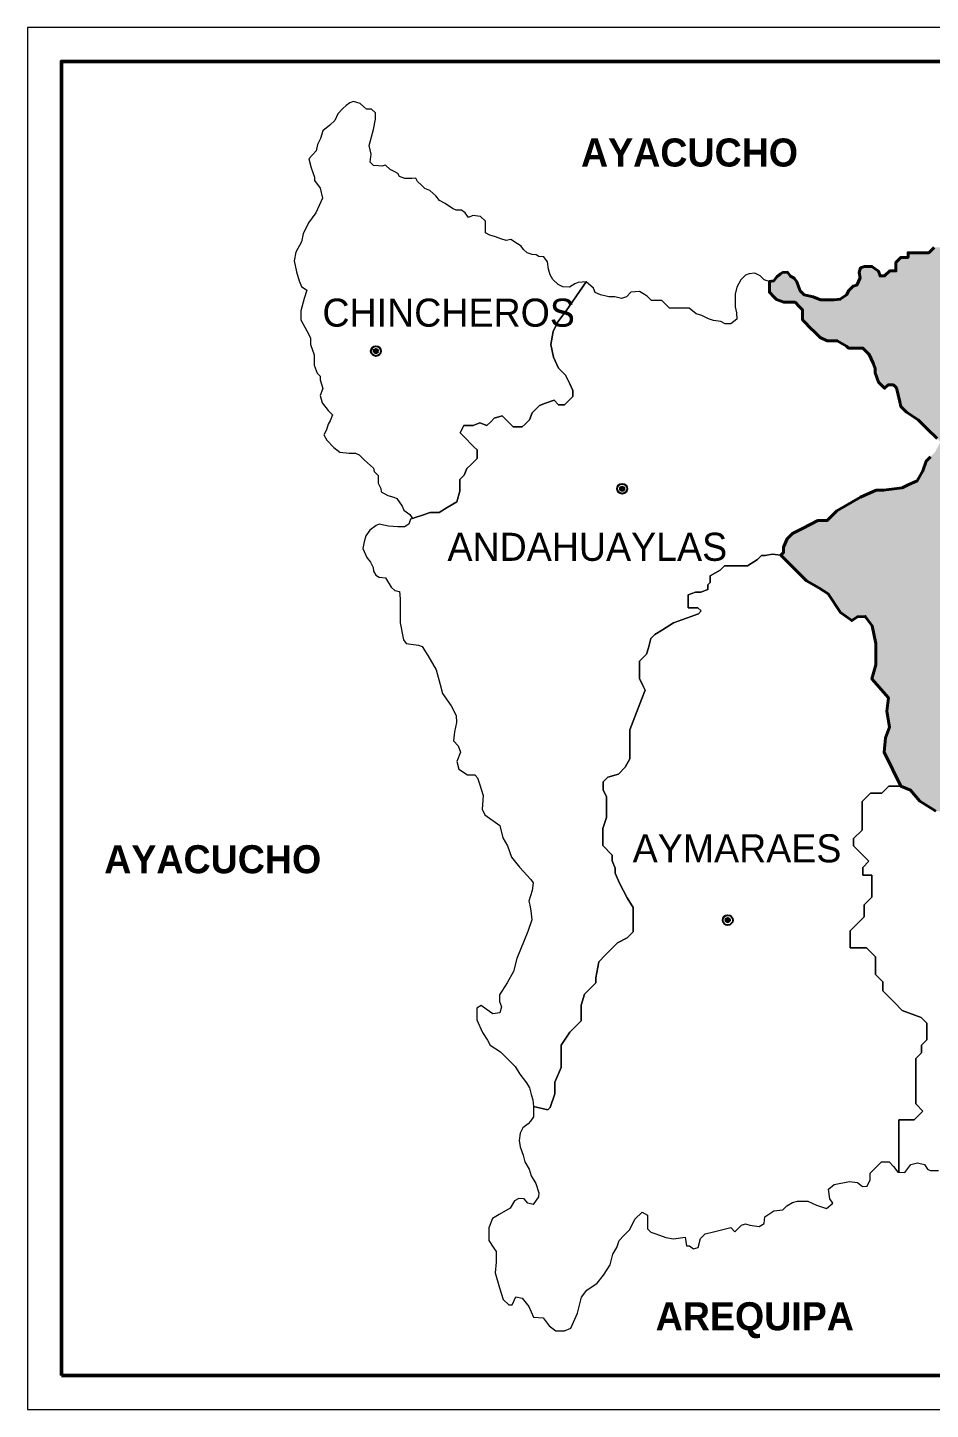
# Model space of a CAD drawing. Header units: metres. Extents: x 729055 to 735546, y 8489029 to 8491869.
# Drawn here: x 734469.53 to 734501.67, y 8489138.14 to 8489187.35 of the extents above; entities that cross this region are included whole.
import ezdxf

# ---------------------------------------------------------------- set-up
doc = ezdxf.new("R2010")
doc.units = ezdxf.units.M
doc.layers.add('05', color=5, linetype='Continuous')
for name, color, linetype, lineweight in [('8', 250, 'Continuous', 50), ('Cap Prov', 7, 'Continuous', 20), ('Eléctricas', 30, 'Continuous', 20), ('MARCOS', 7, 'Continuous', 40), ('Sheet', 7, 'Continuous', 50)]:
    doc.layers.add(name, color=color, linetype=linetype, lineweight=lineweight)
doc.styles.get("Standard").update_dxf_attribs({"font": 'BELL.TTF'})

msp = doc.modelspace()

# ---------------------------------------------------------------- hatches: boundary and pattern name
for points in [[(734482.006, 8489175.828, 1), (734481.854, 8489175.828, 1)], [(734490.771, 8489170.926, 1), (734490.619, 8489170.926, 1)], [(734494.53, 8489155.563, 1), (734494.378, 8489155.563, 1)]]:
    msp.add_hatch(color=256).paths.add_polyline_path(points)
at = {"layer": 'Eléctricas', "linetype": 'Continuous', "lineweight": 0, "true_color": 0xff0000}
h = msp.add_hatch(dxfattribs=at)
h.set_pattern_fill('DOTS', color=1, scale=0.165786, style=0)
h.set_pattern_definition([(0, (176.4034, 56.19203), (0.13159295927, 0.263185918539), [0, -0.263185918539])])
h.paths.add_polyline_path([(734515.631, 8489172.483), (734515.631, 8489172.817), (734516.186, 8489173.443), (734516.186, 8489173.728), (734516.059, 8489173.855), (734516.059, 8489174.125), (734515.879, 8489174.306), (734515.555, 8489174.306), (734515.31, 8489174.306), (734515.025, 8489174.306), (734514.885, 8489174.446), (734514.885, 8489174.596), (734514.748, 8489174.733), (734514.598, 8489174.733), (734514.442, 8489174.577), (734514.258, 8489174.393), (734514.113, 8489174.393), (734513.979, 8489174.527), (734513.979, 8489174.727), (734513.979, 8489174.866), (734513.801, 8489174.866), (734513.583, 8489174.866), (734513.404, 8489175.045), (734513.226, 8489175.223), (734513.104, 8489175.345), (734512.931, 8489175.518), (734512.641, 8489175.518), (734512.373, 8489175.518), (734512.211, 8489175.357), (734512.105, 8489175.251), (734511.871, 8489175.251), (734511.749, 8489175.373), (734511.548, 8489175.373), (734511.368, 8489175.193), (734511.217, 8489175.344), (734511.05, 8489175.511), (734510.857, 8489175.705), (734510.681, 8489175.705), (734510.589, 8489175.613), (734510.393, 8489175.613), (734510.271, 8489175.735), (734510.115, 8489175.891), (734509.992, 8489176.014), (734509.819, 8489176.187), (734509.641, 8489176.538), (734509.467, 8489176.538), (734509.262, 8489176.333), (734509.074, 8489176.333), (734508.782, 8489176.624), (734508.531, 8489176.624), (734508.018, 8489177.137), (734507.85, 8489177.137), (734507.605, 8489177.137), (734507.505, 8489177.237), (734507.215, 8489177.237), (734507.215, 8489177.382), (734507.064, 8489177.532), (734506.942, 8489177.655), (734506.813, 8489177.783), (734506.624, 8489177.973), (734506.624, 8489178.162), (734506.378, 8489178.162), (734506.245, 8489178.029), (734506.1, 8489177.884), (734506.1, 8489178.106), (734506.1, 8489178.385), (734505.955, 8489178.53), (734505.955, 8489178.708), (734505.955, 8489178.913), (734505.721, 8489178.913), (734505.56, 8489178.913), (734505.437, 8489178.79), (734505.326, 8489178.679), (734505.185, 8489178.538), (734505.026, 8489178.538), (734504.873, 8489178.691), (734504.65, 8489178.691), (734504.511, 8489178.691), (734504.363, 8489178.544), (734504.251, 8489178.655), (734504.126, 8489178.781), (734503.897, 8489178.781), (734503.769, 8489178.652), (734503.658, 8489178.541), (734503.496, 8489178.541), (734503.496, 8489178.686), (734503.496, 8489178.831), (734503.496, 8489178.998), (734503.496, 8489179.187), (734503.496, 8489179.404), (734503.334, 8489179.566), (734503.145, 8489179.566), (734502.835, 8489179.566), (734502.835, 8489179.68), (734502.71, 8489179.806), (734502.493, 8489179.806), (734502.354, 8489179.806), (734502.214, 8489179.667), (734502.07, 8489179.522), (734501.802, 8489179.522), (734501.612, 8489179.332), (734501.356, 8489179.332), (734501.033, 8489179.332), (734500.876, 8489179.332), (734500.876, 8489179.165), (734500.62, 8489179.165), (734500.442, 8489178.987), (734500.442, 8489178.683), (734500.221, 8489178.683), (734500.04, 8489178.502), (734499.878, 8489178.502), (734499.824, 8489178.671), (734499.585, 8489178.841), (734499.326, 8489178.839), (734499.184, 8489178.79), (734499.132, 8489178.63), (734499.165, 8489178.435), (734499.048, 8489178.174), (734498.914, 8489178.141), (734498.768, 8489177.982), (734498.681, 8489177.828), (734498.46, 8489177.671), (734498.245, 8489177.653), (734498.044, 8489177.647), (734497.758, 8489177.654), (734497.497, 8489177.757), (734497.17, 8489177.836), (734497.036, 8489177.97), (734496.976, 8489178.132), (734496.914, 8489178.29), (734496.82, 8489178.425), (734496.688, 8489178.491), (734496.579, 8489178.637), (734496.407, 8489178.622), (734496.327, 8489178.575), (734496.205, 8489178.474), (734496.093, 8489178.332), (734495.935, 8489178.302), (734495.935, 8489178.084), (734495.935, 8489177.924), (734496.098, 8489177.761), (734496.195, 8489177.664), (734496.455, 8489177.564), (734496.665, 8489177.564), (734496.85, 8489177.564), (734497.009, 8489177.404), (734497.118, 8489177.295), (734497.118, 8489177.119), (734497.118, 8489176.935), (734497.232, 8489176.821), (734497.358, 8489176.695), (734497.588, 8489176.465), (734497.748, 8489176.305), (734497.992, 8489176.197), (734498.151, 8489176.197), (734498.353, 8489176.197), (734498.68, 8489176.004), (734498.752, 8489175.932), (734499.05, 8489175.932), (734499.268, 8489175.932), (734499.492, 8489175.708), (734499.629, 8489175.391), (734499.707, 8489175.21), (734499.707, 8489175.056), (734499.822, 8489174.72), (734499.94, 8489174.603), (734500.04, 8489174.502), (734500.162, 8489174.624), (734500.267, 8489174.624), (734500.351, 8489174.624), (734500.462, 8489174.513), (734500.582, 8489174.019), (734500.622, 8489173.853), (734500.821, 8489173.654), (734501.237, 8489173.381), (734501.547, 8489173.071), (734501.908, 8489172.71), (734502.026, 8489172.592), (734501.833, 8489172.224), (734501.669, 8489172.06), (734501.514, 8489171.905), (734501.405, 8489171.561), (734501.203, 8489171.209), (734500.876, 8489171.058), (734500.664, 8489170.96), (734500.003, 8489170.873), (734499.742, 8489170.873), (734499.18, 8489170.63), (734498.339, 8489170.139), (734498.075, 8489169.875), (734497.991, 8489169.791), (734497.659, 8489169.791), (734497.391, 8489169.653), (734497.114, 8489169.51), (734496.759, 8489169.328), (734496.574, 8489169.143), (734496.442, 8489168.847), (734496.442, 8489168.655), (734496.346, 8489168.558), (734496.81, 8489168.094), (734497.259, 8489167.644), (734497.698, 8489167.392), (734498.029, 8489167.187), (734498.472, 8489166.517), (734498.872, 8489166.227), (734499.072, 8489166.365), (734499.35, 8489166.375), (734499.601, 8489166.04), (734499.732, 8489165.408), (734499.732, 8489164.658), (734499.586, 8489164.149), (734500.172, 8489163.479), (734500.122, 8489163.003), (734500.212, 8489162.428), (734500.067, 8489162.05), (734500.022, 8489161.54), (734500.622, 8489160.333), (734500.962, 8489160.191), (734501.288, 8489159.794), (734501.862, 8489159.441), (734502.283, 8489159.434), (734502.613, 8489159.622), (734502.985, 8489159.396), (734503.613, 8489159.46), (734503.728, 8489159.581), (734503.797, 8489159.866), (734503.873, 8489160.101), (734503.923, 8489160.227), (734504.192, 8489160.347), (734504.362, 8489160.517), (734504.474, 8489160.629), (734504.474, 8489160.855), (734504.613, 8489160.994), (734504.755, 8489161.038), (734505.219, 8489161.181), (734505.725, 8489161.424), (734505.903, 8489161.601), (734505.903, 8489161.738), (734505.903, 8489161.922), (734505.903, 8489162.221), (734505.903, 8489162.632), (734505.963, 8489162.821), (734506.168, 8489163.461), (734506.364, 8489163.885), (734506.646, 8489164.167), (734506.783, 8489164.304), (734506.967, 8489164.488), (734507.26, 8489164.644), (734507.509, 8489164.893), (734507.71, 8489165.094), (734507.71, 8489165.353), (734507.71, 8489165.667), (734507.71, 8489165.925), (734507.908, 8489166.123), (734508.51, 8489166.496), (734508.98, 8489166.965), (734509.12, 8489167.302), (734509.321, 8489167.503), (734509.607, 8489167.68), (734509.892, 8489167.757), (734510.054, 8489167.919), (734510.054, 8489168.014), (734510.054, 8489168.154), (734510.126, 8489168.226), (734510.21, 8489168.519), (734510.21, 8489168.719), (734510.105, 8489168.824), (734509.998, 8489168.824), (734509.913, 8489168.738), (734509.826, 8489168.651), (734509.73, 8489168.651), (734509.611, 8489168.651), (734509.527, 8489168.735), (734509.416, 8489168.934), (734509.247, 8489169.239), (734509.247, 8489169.402), (734509.247, 8489169.544), (734509.314, 8489169.736), (734509.393, 8489169.963), (734509.513, 8489169.999), (734509.682, 8489170.049), (734510.082, 8489170.168), (734510.15, 8489170.237), (734510.283, 8489170.37), (734510.511, 8489170.482), (734510.651, 8489170.622), (734510.753, 8489170.622), (734510.856, 8489170.519), (734511.019, 8489170.519), (734511.115, 8489170.615), (734511.227, 8489170.727), (734511.343, 8489170.843), (734511.449, 8489170.949), (734511.538, 8489171.038), (734511.711, 8489171.038), (734511.783, 8489170.874), (734511.885, 8489170.642), (734511.954, 8489170.449), (734512.344, 8489170.449), (734513.096, 8489170.783), (734513.403, 8489170.783), (734513.793, 8489170.394), (734514.211, 8489170.394), (734514.434, 8489170.171), (734514.697, 8489169.908), (734515.017, 8489170.228), (734515.352, 8489171.564), (734515.352, 8489172.205)])
at = {"layer": 'Eléctricas', "linetype": 'Continuous', "lineweight": 5}
h = msp.add_hatch(dxfattribs=at)
h.set_pattern_fill('DOTS', color=47, scale=0.165786, style=0)
h.set_pattern_definition([(0, (717766.2468, 8484925.16578), (0.1315929593, 0.2631859185), [0, -0.2631859185])])
h.paths.add_polyline_path([(734482.108, 8489175.828, -1), (734481.752, 8489175.828, -1)], flags=17)
h.paths.add_polyline_path([(734481.395, 8489176.786), (734486.364, 8489176.786), (734486.364, 8489176.003), (734481.395, 8489176.003)], flags=9)

# ---------------------------------------------------------------- linework, layer by layer
for centre, radius in [((734481.93, 8489175.828), 0.178), ((734481.93, 8489175.828), 0.0762), ((734490.695, 8489170.926), 0.178), ((734490.695, 8489170.926), 0.0762), ((734494.454, 8489155.563), 0.178), ((734494.454, 8489155.563), 0.0762)]:
    msp.add_circle(centre, radius)
at = {"layer": 'Cap Prov'}
for points in [[(734488.128, 8489178.541), (734488.067, 8489178.742), (734488.034, 8489179.006), (734487.901, 8489179.183), (734487.729, 8489179.194), (734487.635, 8489179.257), (734487.494, 8489179.262), (734487.313, 8489179.324), (734487.177, 8489179.445), (734487.094, 8489179.565), (734486.97, 8489179.651), (734486.737, 8489179.801), (734486.57, 8489179.771), (734486.37, 8489179.823), (734486.184, 8489179.897), (734485.984, 8489179.958), (734485.828, 8489180.042), (734485.828, 8489180.232), (734485.828, 8489180.449), (734485.655, 8489180.622), (734485.379, 8489180.652), (734485.225, 8489180.587), (734485.109, 8489180.752), (734484.979, 8489180.843), (734484.791, 8489180.85), (734484.652, 8489180.901), (734484.389, 8489181.084), (734484.193, 8489181.189), (734484.058, 8489181.357), (734483.851, 8489181.549), (734483.67, 8489181.613), (734483.547, 8489181.736), (734483.414, 8489181.869), (734483.351, 8489181.984), (734483.202, 8489181.977), (734482.952, 8489181.976), (734482.769, 8489182.042), (734482.708, 8489182.156), (734482.6, 8489182.206), (734482.438, 8489182.299), (734482.27, 8489182.448), (734482.142, 8489182.413), (734482.02, 8489182.421), (734481.844, 8489182.44), (734481.719, 8489182.56), (734481.755, 8489182.839), (734481.685, 8489183.151), (734481.845, 8489183.72), (734481.908, 8489184.086), (734481.908, 8489184.309), (734481.774, 8489184.443), (734481.59, 8489184.443), (734481.483, 8489184.534), (734481.366, 8489184.648), (734481.133, 8489184.721), (734481.005, 8489184.663), (734480.865, 8489184.571), (734480.743, 8489184.449), (734480.575, 8489184.282), (734480.467, 8489184.044), (734480.284, 8489183.871), (734480.038, 8489183.671), (734479.958, 8489183.395), (734479.852, 8489183.189), (734479.799, 8489182.961), (734479.541, 8489182.671), (734479.623, 8489182.348), (734479.739, 8489182.025), (734479.739, 8489181.906), (734479.944, 8489181.624), (734480.022, 8489181.27), (734479.911, 8489181.006), (734479.792, 8489180.745), (734479.523, 8489180.398), (734479.334, 8489179.997), (734479.279, 8489179.722), (734479.072, 8489179.355), (734479.022, 8489179.043), (734479.102, 8489178.645), (734479.2, 8489178.331), (734479.283, 8489178.13), (734479.465, 8489178), (734479.379, 8489177.695), (734479.256, 8489177.26), (734479.256, 8489176.937), (734479.468, 8489176.547), (734479.602, 8489176.302), (734479.602, 8489176.057), (734479.725, 8489175.689), (734479.725, 8489175.322), (734479.839, 8489175.046), (734479.948, 8489174.936), (734479.948, 8489174.803), (734480.036, 8489174.491), (734479.948, 8489174.246), (734480.014, 8489173.989), (734480.227, 8489173.711), (734480.381, 8489173.557), (734480.299, 8489173.344), (734480.233, 8489173.225), (734480.171, 8489173.023), (734480.073, 8489172.844), (734480.183, 8489172.649), (734480.428, 8489172.397), (734480.64, 8489172.228), (734480.974, 8489172.188), (734481.196, 8489172.194), (734481.333, 8489172.131), (734481.527, 8489171.937), (734481.841, 8489171.656), (734481.868, 8489171.543), (734482.013, 8489171.398), (734482.013, 8489171.119), (734482.101, 8489170.939), (734482.119, 8489170.811), (734482.352, 8489170.678), (734482.568, 8489170.625), (734482.673, 8489170.575), (734482.86, 8489170.306), (734482.925, 8489170.158), (734483.134, 8489170.004), (734483.226, 8489169.862), (734483.365, 8489169.909), (734483.554, 8489169.974), (734483.856, 8489170.078), (734484.185, 8489170.078), (734484.469, 8489170.251), (734484.813, 8489170.461), (734484.914, 8489170.838), (734484.914, 8489171.257), (734485.065, 8489171.408), (734485.167, 8489171.642), (734485.314, 8489171.789), (734485.41, 8489171.885), (734485.529, 8489172.004), (734485.529, 8489172.308), (734485.418, 8489172.419), (734485.045, 8489172.792), (734484.923, 8489172.914), (734485.057, 8489173.182), (734485.385, 8489173.182), (734485.628, 8489173.275), (734485.88, 8489173.174), (734486.027, 8489173.321), (734486.141, 8489173.434), (734486.418, 8489173.526), (734486.535, 8489173.409), (734486.674, 8489173.27), (734486.812, 8489173.132), (734487.14, 8489173.132), (734487.236, 8489173.228), (734487.391, 8489173.384), (734487.495, 8489173.632), (734487.617, 8489173.754), (734487.758, 8489173.895), (734487.971, 8489173.971), (734488.272, 8489174.078), (734488.433, 8489173.917), (734488.646, 8489173.917), (734488.73, 8489174.001), (734488.83, 8489174.102), (734488.934, 8489174.206), (734488.934, 8489174.427), (734488.827, 8489174.659), (734488.683, 8489174.973), (734488.432, 8489175.223), (734488.254, 8489175.607), (734488.151, 8489176.06), (734488.24, 8489176.526), (734488.407, 8489176.87), (734488.697, 8489177.266), (734489.414, 8489178.288), (734489.128, 8489178.274), (734489.005, 8489178.227), (734488.823, 8489178.099), (734488.585, 8489178.12), (734488.413, 8489178.195), (734488.229, 8489178.379)], [(734498.812, 8489154.89), (734498.812, 8489155.182), (734499.308, 8489155.679), (734499.308, 8489156.107), (734499.579, 8489156.378), (734499.579, 8489156.739), (734499.579, 8489157.167), (734499.263, 8489157.167), (734499.263, 8489157.438), (734499.483, 8489157.657), (734499.212, 8489157.928), (734498.935, 8489158.205), (734498.935, 8489158.465), (734499.239, 8489158.768), (734499.239, 8489159.084), (734499.239, 8489159.785), (734499.534, 8489160.081), (734499.936, 8489160.081), (734500.189, 8489160.333), (734500.622, 8489160.333), (734500.022, 8489161.54), (734500.067, 8489162.05), (734500.212, 8489162.428), (734500.122, 8489163.003), (734500.172, 8489163.479), (734499.586, 8489164.149), (734499.732, 8489164.658), (734499.732, 8489165.408), (734499.601, 8489166.04), (734499.35, 8489166.375), (734499.072, 8489166.365), (734498.872, 8489166.227), (734498.472, 8489166.517), (734498.029, 8489167.187), (734497.698, 8489167.392), (734497.259, 8489167.644), (734496.81, 8489168.094), (734496.346, 8489168.558), (734496.031, 8489168.591), (734495.787, 8489168.546), (734495.653, 8489168.546), (734495.514, 8489168.407), (734495.163, 8489168.181), (734494.777, 8489168.181), (734494.55, 8489168.181), (734494.34, 8489168.181), (734494.189, 8489168.03), (734493.828, 8489167.82), (734493.828, 8489167.586), (734493.74, 8489167.497), (734493.74, 8489167.342), (734493.501, 8489167.242), (734493.308, 8489167.242), (734493.047, 8489167.141), (734493.047, 8489166.688), (734493.391, 8489166.688), (734493.509, 8489166.571), (734493.413, 8489166.474), (734492.988, 8489166.319), (734492.519, 8489166.147), (734492.131, 8489165.902), (734491.862, 8489165.732), (734491.72, 8489165.59), (734491.627, 8489165.256), (734491.565, 8489165.033), (734491.317, 8489164.785), (734491.317, 8489164.434), (734491.317, 8489164.165), (734491.434, 8489163.922), (734491.513, 8489163.756), (734491.383, 8489163.419), (734490.966, 8489162.337), (734490.966, 8489161.476), (734490.966, 8489161.308), (734490.804, 8489161.006), (734490.56, 8489160.763), (734490.182, 8489160.654), (734490.015, 8489160.486), (734490.015, 8489160.201), (734490.132, 8489159.949), (734490.132, 8489159.622), (734490.132, 8489159.22), (734490.005, 8489158.83), (734490.005, 8489158.528), (734490.005, 8489158.218), (734490.345, 8489157.878), (734490.345, 8489157.673), (734490.45, 8489157.413), (734490.45, 8489157.236), (734490.601, 8489156.876), (734490.87, 8489156.356), (734491.089, 8489156.006), (734491.089, 8489155.779), (734491.089, 8489155.544), (734491.089, 8489155.15), (734490.875, 8489154.936), (734490.535, 8489154.756), (734490.107, 8489154.328), (734489.859, 8489154.08), (734489.754, 8489153.506), (734489.754, 8489153.33), (734489.351, 8489152.927), (734489.233, 8489152.538), (734489.233, 8489152.185), (734489.233, 8489151.976), (734488.834, 8489151.577), (734488.519, 8489151.112), (734488.519, 8489150.642), (734488.519, 8489150.315), (734488.3, 8489149.791), (734488.3, 8489149.581), (734488.3, 8489149.371), (734488.132, 8489148.893), (734488.048, 8489148.809), (734487.538, 8489148.928), (734487.535, 8489148.561), (734487.428, 8489148.396), (734487.347, 8489148.312), (734487.161, 8489148.163), (734487.066, 8489147.976), (734487.023, 8489147.719), (734487.069, 8489147.488), (734487.173, 8489147.192), (734487.233, 8489146.957), (734487.379, 8489146.696), (734487.452, 8489146.456), (734487.619, 8489146.186), (734487.726, 8489145.848), (734487.713, 8489145.711), (734487.532, 8489145.439), (734487.338, 8489145.482), (734487.202, 8489145.635), (734487.018, 8489145.65), (734486.862, 8489145.559), (734486.707, 8489145.301), (734486.316, 8489145.079), (734486.076, 8489144.941), (734485.945, 8489144.606), (734485.945, 8489144.153), (734486.132, 8489143.882), (734486.215, 8489143.76), (734486.215, 8489143.381), (734486.178, 8489142.997), (734486.328, 8489142.467), (734486.464, 8489142.053), (734486.664, 8489141.863), (734486.774, 8489141.855), (734486.915, 8489142.144), (734487.133, 8489142.101), (734487.37, 8489141.803), (734487.534, 8489141.424), (734487.877, 8489141.392), (734488.093, 8489141.107), (734488.339, 8489140.93), (734488.484, 8489140.93), (734488.64, 8489140.93), (734488.863, 8489141.026), (734489.109, 8489141.558), (734489.249, 8489142.139), (734489.432, 8489142.378), (734489.809, 8489142.627), (734490.03, 8489142.918), (734490.27, 8489143.281), (734490.365, 8489143.669), (734490.505, 8489143.904), (734490.589, 8489144.152), (734490.749, 8489144.332), (734490.968, 8489144.539), (734491.144, 8489144.907), (734491.407, 8489145.163), (734491.596, 8489145.055), (734491.596, 8489144.865), (734491.596, 8489144.562), (734491.711, 8489144.447), (734491.888, 8489144.386), (734492.245, 8489144.264), (734492.524, 8489144.212), (734492.939, 8489144.272), (734492.984, 8489143.957), (734493.087, 8489143.957), (734493.237, 8489143.859), (734493.398, 8489143.897), (734493.481, 8489144.221), (734493.649, 8489144.389), (734493.951, 8489144.464), (734494.559, 8489144.615), (734494.712, 8489144.462), (734494.812, 8489144.562), (734494.946, 8489144.696), (734495.091, 8489144.743), (734495.236, 8489144.696), (734495.573, 8489144.648), (734495.748, 8489144.756), (734495.77, 8489144.992), (734496.09, 8489145.213), (734496.411, 8489145.241), (734496.562, 8489145.391), (734496.758, 8489145.51), (734496.942, 8489145.549), (734497.304, 8489145.549), (734497.611, 8489145.412), (734497.974, 8489145.293), (734498.2, 8489145.476), (734498.092, 8489145.635), (734498.041, 8489145.974), (734498.246, 8489146.147), (734498.787, 8489146.254), (734499.072, 8489146.214), (734499.247, 8489146.079), (734499.42, 8489146.089), (734499.523, 8489146.314), (734499.523, 8489146.548), (734499.684, 8489146.709), (734499.924, 8489146.949), (734500.202, 8489146.949), (734500.358, 8489146.793), (734500.508, 8489146.583), (734500.547, 8489146.582), (734500.55, 8489146.939), (734500.55, 8489147.3), (734500.55, 8489148.044), (734500.55, 8489148.45), (734500.775, 8489148.45), (734501.092, 8489148.45), (734501.405, 8489148.763), (734501.154, 8489149.014), (734501.154, 8489149.397), (734501.154, 8489149.803), (734501.154, 8489150.209), (734501.154, 8489150.633), (734501.351, 8489150.83), (734501.351, 8489151.112), (734501.543, 8489151.304), (734501.543, 8489151.574), (734501.543, 8489151.89), (734501.34, 8489152.093), (734500.668, 8489152.346), (734500.375, 8489152.64), (734499.974, 8489153.04), (734499.974, 8489153.367), (734499.714, 8489153.627), (734499.714, 8489153.875), (734499.714, 8489154.258), (734499.399, 8489154.574), (734499.083, 8489154.574), (734498.812, 8489154.574)]]:
    msp.add_lwpolyline(points, close=True, dxfattribs=at)
at = {"layer": 'Cap Prov', "lineweight": 40}
for points in [[(734501.802, 8489179.522), (734501.612, 8489179.332), (734501.356, 8489179.332), (734501.033, 8489179.332), (734500.876, 8489179.332), (734500.876, 8489179.165), (734500.62, 8489179.165), (734500.442, 8489178.987), (734500.442, 8489178.683), (734500.221, 8489178.683), (734500.04, 8489178.502), (734499.878, 8489178.502), (734499.824, 8489178.671), (734499.585, 8489178.841), (734499.326, 8489178.839), (734499.184, 8489178.79), (734499.132, 8489178.63), (734499.165, 8489178.435), (734499.048, 8489178.174), (734498.914, 8489178.141), (734498.768, 8489177.982), (734498.681, 8489177.828), (734498.46, 8489177.671), (734498.245, 8489177.653), (734498.044, 8489177.647), (734497.758, 8489177.654), (734497.497, 8489177.757), (734497.17, 8489177.836), (734497.036, 8489177.97), (734496.976, 8489178.132), (734496.914, 8489178.29), (734496.82, 8489178.425), (734496.688, 8489178.491), (734496.579, 8489178.637), (734496.407, 8489178.622), (734496.327, 8489178.575), (734496.205, 8489178.474), (734496.093, 8489178.332), (734495.935, 8489178.302), (734495.935, 8489178.084), (734495.935, 8489177.924), (734496.098, 8489177.761), (734496.195, 8489177.664), (734496.455, 8489177.564), (734496.665, 8489177.564), (734496.85, 8489177.564), (734497.009, 8489177.404), (734497.118, 8489177.295), (734497.118, 8489177.119), (734497.118, 8489176.935), (734497.232, 8489176.821), (734497.358, 8489176.695), (734497.588, 8489176.465), (734497.748, 8489176.305), (734497.992, 8489176.197), (734498.151, 8489176.197), (734498.353, 8489176.197), (734498.68, 8489176.004), (734498.752, 8489175.932), (734499.05, 8489175.932), (734499.268, 8489175.932), (734499.492, 8489175.708), (734499.629, 8489175.391), (734499.707, 8489175.21), (734499.707, 8489175.056), (734499.822, 8489174.72), (734499.94, 8489174.603), (734500.04, 8489174.502), (734500.162, 8489174.624), (734500.267, 8489174.624), (734500.351, 8489174.624), (734500.462, 8489174.513), (734500.582, 8489174.019), (734500.622, 8489173.853), (734500.821, 8489173.654), (734501.237, 8489173.381), (734501.547, 8489173.071), (734501.908, 8489172.71)], [(734501.669, 8489172.06), (734501.514, 8489171.905), (734501.405, 8489171.561), (734501.203, 8489171.209), (734500.876, 8489171.058), (734500.664, 8489170.96), (734500.003, 8489170.873), (734499.742, 8489170.873), (734499.18, 8489170.63), (734498.339, 8489170.139), (734498.075, 8489169.875), (734497.991, 8489169.791), (734497.659, 8489169.791), (734497.391, 8489169.653), (734497.114, 8489169.51), (734496.759, 8489169.328), (734496.574, 8489169.143), (734496.442, 8489168.847), (734496.442, 8489168.655), (734496.346, 8489168.558), (734496.81, 8489168.094), (734497.259, 8489167.644), (734497.698, 8489167.392), (734498.029, 8489167.187), (734498.472, 8489166.517), (734498.872, 8489166.227), (734499.072, 8489166.365), (734499.35, 8489166.375), (734499.601, 8489166.04), (734499.732, 8489165.408), (734499.732, 8489164.658), (734499.586, 8489164.149), (734500.172, 8489163.479), (734500.122, 8489163.003), (734500.212, 8489162.428), (734500.067, 8489162.05), (734500.022, 8489161.54), (734500.622, 8489160.333), (734500.962, 8489160.191), (734501.288, 8489159.794), (734501.862, 8489159.441)]]:
    msp.add_lwpolyline(points, dxfattribs=at)
at = {"layer": 'Cap Prov'}
for points in [[(734501.908, 8489172.71), (734501.547, 8489173.071), (734501.237, 8489173.381), (734500.821, 8489173.654), (734500.622, 8489173.853), (734500.582, 8489174.019), (734500.462, 8489174.513), (734500.351, 8489174.624), (734500.267, 8489174.624), (734500.162, 8489174.624), (734500.04, 8489174.502), (734499.94, 8489174.603), (734499.822, 8489174.72), (734499.707, 8489175.056), (734499.707, 8489175.21), (734499.629, 8489175.391), (734499.492, 8489175.708), (734499.268, 8489175.932), (734499.05, 8489175.932), (734498.752, 8489175.932), (734498.68, 8489176.004), (734498.353, 8489176.197), (734498.151, 8489176.197), (734497.992, 8489176.197), (734497.748, 8489176.305), (734497.588, 8489176.465), (734497.358, 8489176.695), (734497.232, 8489176.821), (734497.118, 8489176.935), (734497.118, 8489177.119), (734497.118, 8489177.295), (734497.009, 8489177.404), (734496.85, 8489177.564), (734496.665, 8489177.564), (734496.455, 8489177.564), (734496.195, 8489177.664), (734496.098, 8489177.761), (734495.935, 8489177.924), (734495.935, 8489178.084), (734495.935, 8489178.302), (734495.853, 8489178.325), (734495.749, 8489178.366), (734495.613, 8489178.502), (734495.416, 8489178.597), (734495.214, 8489178.573), (734495.081, 8489178.527), (734494.919, 8489178.365), (734494.774, 8489178.104), (734494.716, 8489177.851), (734494.716, 8489177.628), (734494.716, 8489177.405), (734494.765, 8489177.195), (734494.777, 8489176.958), (734494.559, 8489176.801), (734494.366, 8489176.801), (734494.212, 8489176.886), (734493.945, 8489176.92), (734493.767, 8489176.981), (734493.533, 8489177.093), (734493.332, 8489177.155), (734493.076, 8489177.35), (734492.73, 8489177.35), (734492.385, 8489177.35), (734492.234, 8489177.5), (734492.105, 8489177.629), (734491.938, 8489177.629), (734491.739, 8489177.629), (734491.592, 8489177.775), (734491.492, 8489177.84), (734491.307, 8489177.95), (734491.007, 8489177.923), (734490.845, 8489177.761), (734490.667, 8489177.696), (734490.433, 8489177.761), (734490.221, 8489177.761), (734489.925, 8489177.828), (734489.732, 8489177.91), (734489.674, 8489178.062), (734489.414, 8489178.288), (734488.697, 8489177.266), (734488.407, 8489176.87), (734488.24, 8489176.526), (734488.151, 8489176.06), (734488.254, 8489175.607), (734488.432, 8489175.223), (734488.683, 8489174.973), (734488.827, 8489174.659), (734488.934, 8489174.427), (734488.934, 8489174.206), (734488.83, 8489174.102), (734488.73, 8489174.001), (734488.646, 8489173.917), (734488.433, 8489173.917), (734488.272, 8489174.078), (734487.971, 8489173.971), (734487.758, 8489173.895), (734487.617, 8489173.754), (734487.495, 8489173.632), (734487.391, 8489173.384), (734487.236, 8489173.228), (734487.14, 8489173.132), (734486.812, 8489173.132), (734486.674, 8489173.27), (734486.535, 8489173.409), (734486.418, 8489173.526), (734486.141, 8489173.434), (734486.027, 8489173.321), (734485.88, 8489173.174), (734485.628, 8489173.275), (734485.385, 8489173.182), (734485.057, 8489173.182), (734484.923, 8489172.914), (734485.045, 8489172.792), (734485.418, 8489172.419), (734485.529, 8489172.308), (734485.529, 8489172.004), (734485.41, 8489171.885), (734485.314, 8489171.789), (734485.167, 8489171.642), (734485.065, 8489171.408), (734484.914, 8489171.257), (734484.914, 8489170.838), (734484.813, 8489170.461), (734484.469, 8489170.251), (734484.185, 8489170.078), (734483.856, 8489170.078), (734483.554, 8489169.974), (734483.365, 8489169.909), (734483.159, 8489169.839), (734483.095, 8489169.66), (734482.95, 8489169.563), (734482.705, 8489169.572), (734482.381, 8489169.597), (734482.046, 8489169.664), (734481.938, 8489169.612), (734481.712, 8489169.448), (734481.566, 8489169.247), (734481.511, 8489169.036), (734481.458, 8489168.791), (734481.606, 8489168.473), (734481.741, 8489168.312), (734481.83, 8489168.121), (734481.845, 8489167.993), (734481.929, 8489167.848), (734482.049, 8489167.773), (734482.265, 8489167.753), (734482.466, 8489167.419), (734482.598, 8489167.296), (734482.768, 8489167.264), (734482.795, 8489167.002), (734482.795, 8489166.59), (734482.795, 8489166.144), (734482.914, 8489165.539), (734483.006, 8489165.41), (734483.439, 8489165.352), (734483.578, 8489165.311), (734483.779, 8489164.981), (734484.077, 8489164.473), (734484.213, 8489163.95), (734484.298, 8489163.635), (734484.607, 8489163.191), (734484.788, 8489162.852), (734484.803, 8489162.596), (734484.73, 8489162.273), (734484.685, 8489161.947), (734484.853, 8489161.767), (734484.936, 8489161.544), (734484.814, 8489161.21), (734484.876, 8489160.938), (734485.193, 8489160.738), (734485.445, 8489160.737), (734485.539, 8489160.631), (734485.615, 8489160.419), (734485.75, 8489159.996), (734485.713, 8489159.513), (734485.8, 8489159.316), (734486.339, 8489158.937), (734486.451, 8489158.488), (734486.609, 8489158.209), (734486.76, 8489157.8), (734487.039, 8489157.45), (734487.44, 8489157.004), (734487.532, 8489156.893), (734487.495, 8489156.619), (734487.368, 8489156.242), (734487.403, 8489156.096), (734487.44, 8489155.897), (734487.48, 8489155.573), (734487.34, 8489155.152), (734486.943, 8489154.197), (734486.826, 8489153.729), (734486.602, 8489153.328), (734486.326, 8489152.9), (734486.326, 8489152.66), (734486.396, 8489152.473), (734486.342, 8489152.259), (734486.091, 8489152.225), (734485.857, 8489152.392), (734485.68, 8489152.523), (734485.518, 8489152.422), (734485.526, 8489152.006), (734485.717, 8489151.562), (734485.902, 8489151.29), (734485.994, 8489151.103), (734486.363, 8489150.87), (734486.61, 8489150.619), (734486.884, 8489150.345), (734487.049, 8489150.076), (734487.287, 8489149.768), (734487.391, 8489149.593), (734487.461, 8489149.352), (734487.511, 8489149.159), (734487.538, 8489148.928), (734488.048, 8489148.809), (734488.132, 8489148.893), (734488.3, 8489149.371), (734488.3, 8489149.581), (734488.3, 8489149.791), (734488.519, 8489150.315), (734488.519, 8489150.642), (734488.519, 8489151.112), (734488.834, 8489151.577), (734489.233, 8489151.976), (734489.233, 8489152.185), (734489.233, 8489152.538), (734489.351, 8489152.927), (734489.754, 8489153.33), (734489.754, 8489153.506), (734489.859, 8489154.08), (734490.107, 8489154.328), (734490.535, 8489154.756), (734490.875, 8489154.936), (734491.089, 8489155.15), (734491.089, 8489155.544), (734491.089, 8489155.779), (734491.089, 8489156.006), (734490.87, 8489156.356), (734490.601, 8489156.876), (734490.45, 8489157.236), (734490.45, 8489157.413), (734490.345, 8489157.673), (734490.345, 8489157.878), (734490.005, 8489158.218), (734490.005, 8489158.528), (734490.005, 8489158.83), (734490.132, 8489159.22), (734490.132, 8489159.622), (734490.132, 8489159.949), (734490.015, 8489160.201), (734490.015, 8489160.486), (734490.182, 8489160.654), (734490.56, 8489160.763), (734490.804, 8489161.006), (734490.966, 8489161.308), (734490.966, 8489161.476), (734490.966, 8489162.337), (734491.383, 8489163.419), (734491.513, 8489163.756), (734491.434, 8489163.922), (734491.317, 8489164.165), (734491.317, 8489164.434), (734491.317, 8489164.785), (734491.565, 8489165.033), (734491.627, 8489165.256), (734491.72, 8489165.59), (734491.862, 8489165.732), (734492.131, 8489165.902), (734492.519, 8489166.147), (734492.988, 8489166.319), (734493.413, 8489166.474), (734493.509, 8489166.571), (734493.391, 8489166.688), (734493.047, 8489166.688), (734493.047, 8489167.141), (734493.308, 8489167.242), (734493.501, 8489167.242), (734493.74, 8489167.342), (734493.74, 8489167.497), (734493.828, 8489167.586), (734493.828, 8489167.82), (734494.189, 8489168.03), (734494.34, 8489168.181), (734494.55, 8489168.181), (734494.777, 8489168.181), (734495.163, 8489168.181), (734495.514, 8489168.407), (734495.653, 8489168.546), (734495.787, 8489168.546), (734496.031, 8489168.591), (734496.346, 8489168.558), (734496.442, 8489168.655), (734496.442, 8489168.847), (734496.574, 8489169.143), (734496.759, 8489169.328), (734497.114, 8489169.51), (734497.391, 8489169.653), (734497.659, 8489169.791), (734497.991, 8489169.791), (734498.075, 8489169.875), (734498.339, 8489170.139), (734499.18, 8489170.63), (734499.742, 8489170.873), (734500.003, 8489170.873), (734500.664, 8489170.96), (734500.876, 8489171.058), (734501.203, 8489171.209), (734501.405, 8489171.561), (734501.514, 8489171.905), (734501.669, 8489172.06)], [(734501.862, 8489159.441), (734501.288, 8489159.794), (734500.962, 8489160.191), (734500.622, 8489160.333), (734500.189, 8489160.333), (734499.936, 8489160.081), (734499.534, 8489160.081), (734499.239, 8489159.785), (734499.239, 8489159.084), (734499.239, 8489158.768), (734498.935, 8489158.465), (734498.935, 8489158.205), (734499.212, 8489157.928), (734499.483, 8489157.657), (734499.263, 8489157.438), (734499.263, 8489157.167), (734499.579, 8489157.167), (734499.579, 8489156.739), (734499.579, 8489156.378), (734499.308, 8489156.107), (734499.308, 8489155.679), (734498.812, 8489155.182), (734498.812, 8489154.89), (734498.812, 8489154.574), (734499.083, 8489154.574), (734499.399, 8489154.574), (734499.714, 8489154.258), (734499.714, 8489153.875), (734499.714, 8489153.627), (734499.974, 8489153.367), (734499.974, 8489153.04), (734500.375, 8489152.64), (734500.668, 8489152.346), (734501.34, 8489152.093), (734501.543, 8489151.89), (734501.543, 8489151.574), (734501.543, 8489151.304), (734501.351, 8489151.112), (734501.351, 8489150.83), (734501.154, 8489150.633), (734501.154, 8489150.209), (734501.154, 8489149.803), (734501.154, 8489149.397), (734501.154, 8489149.014), (734501.405, 8489148.763), (734501.092, 8489148.45), (734500.775, 8489148.45), (734500.55, 8489148.45), (734500.55, 8489148.044), (734500.55, 8489147.3), (734500.55, 8489146.939), (734500.547, 8489146.582), (734500.754, 8489146.574), (734500.972, 8489146.86), (734501.206, 8489146.915), (734501.463, 8489146.86), (734501.563, 8489146.688), (734501.663, 8489146.648), (734501.953, 8489146.648)]]:
    msp.add_lwpolyline(points, dxfattribs=at)
at = {"layer": 'MARCOS', "color": 255, "linetype": 'Continuous', "lineweight": 0}
msp.add_lwpolyline([(734469.529, 8489138.138), (734530.376, 8489138.138), (734530.376, 8489187.346), (734469.529, 8489187.346)], close=True, dxfattribs=at)
at = {"layer": 'Sheet', "color": 7, "linetype": 'Continuous'}
msp.add_lwpolyline([(734470.734, 8489139.344), (734529.171, 8489139.344), (734529.171, 8489186.141), (734470.734, 8489186.141), (734470.734, 8489139.344)], dxfattribs=at)

# ---------------------------------------------------------------- texts
at = {"layer": '05', "color": 7}
for s, p in [('CHINCHEROS', (734480.023, 8489176.696)), ('ANDAHUAYLAS', (734484.475, 8489168.357)), ('AYMARAES', (734491.069, 8489157.619))]:
    msp.add_text(s, height=1, dxfattribs=at).set_placement(p)
at = {"layer": '8', "color": 7, "char_height": 1, "attachment_point": 1}
for s, insert in [('{\\fBankGothic Md BT|b1|i0|c0|p34;AYACUCHO}', (734489.23, 8489183.399)), ('{\\fBankGothic Md BT|b1|i0|c0|p34;AYACUCHO}', (734472.255, 8489158.23)), ('{\\fBankGothic Md BT|b1|i0|c0|p34;AREQUIPA}', (734491.888, 8489141.954))]:
    msp.add_mtext(s, dxfattribs=dict(at, insert=insert))

doc.saveas('drawing.dxf')
